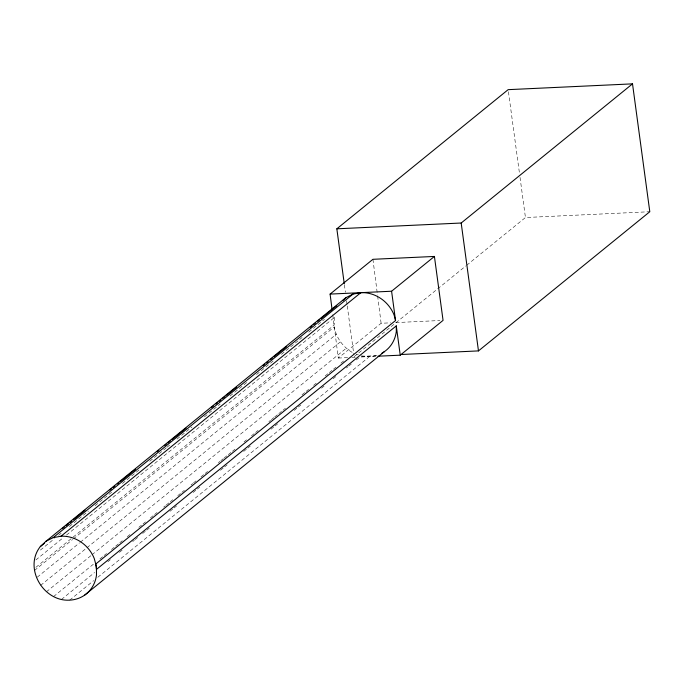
<?xml version="1.0" encoding="UTF-8"?>
<svg xmlns="http://www.w3.org/2000/svg" width="684" height="684" viewBox="0 0 684 684"><rect width="100%" height="100%" fill="white"/><g stroke="black" fill="none" stroke-linecap="round" stroke-linejoin="round"><path stroke-width="0.51" stroke-dasharray="3.42 2.56" d="M35.91 567.327L334.074 325.131L334.536 315.794M40.407 550.081L54.481 538.641M58.627 535.281L61.107 533.264M69.392 526.535L88.441 511.059M95.067 505.681L113.287 490.881M122.402 483.477L139.792 469.352M149.728 461.272L166.297 447.823M167.127 447.148L169.606 445.13M177.062 439.077L191.973 426.961M204.396 416.872L220.128 404.09M230.072 396.019L247.463 381.894M256.568 374.49L274.788 359.69M281.415 354.303L298.814 340.179M299.643 339.503L302.123 337.486M308.749 332.108L324.49 319.325M35.859 559.957L63.185 537.752M66.502 535.059L334.014 317.761M34.482 570.465L72.581 539.522M73.41 538.847L334.296 326.926C336.126 338.058 343.488 347.737 353.363 353.047M37.269 577.176L79.506 542.865M80.336 542.19L336.254 334.305M40.587 585.41L86.141 548.414M86.971 547.739L340.401 341.872M46.418 591.805L91.143 555.476M91.972 554.801L346.241 348.267M334.296 326.926L338.289 358.057L381.116 323.267L390.564 322.831M53.549 596.585L94.127 563.616M99.924 558.913L103.241 556.22M104.071 555.545L106.55 553.527M111.526 549.491L114.835 546.798M115.664 546.131L118.973 543.438M119.803 542.763L122.291 540.745M127.258 536.709L130.576 534.016M138.852 527.287L142.169 524.602M142.999 523.927L145.478 521.909M150.446 517.874L153.763 515.18M154.593 514.505L157.072 512.487M163.698 507.109L165.357 505.767M166.186 505.091L169.495 502.398M170.325 501.723L172.813 499.705M177.78 495.669L181.098 492.984M181.918 492.309L184.406 490.291M191.033 484.905L192.691 483.562M193.521 482.887L196 480.869M200.968 476.834L204.285 474.14M205.114 473.473L207.594 471.456M218.367 462.709L220.017 461.358M220.846 460.691L223.335 458.673M224.164 457.998L227.473 455.305M228.302 454.629L231.619 451.944M232.44 451.269L234.928 449.251M244.043 441.847L246.522 439.829M251.49 435.793L254.807 433.109M255.636 432.433L258.116 430.416M268.889 421.669L270.539 420.318M271.368 419.651L273.856 417.633M274.686 416.958L277.995 414.265M278.824 413.598L282.141 410.904M282.962 410.229L285.45 408.211M302.012 394.753L305.329 392.069M306.158 391.393L308.638 389.376M313.614 385.34L316.923 382.647M325.208 375.918L328.517 373.233M329.346 372.558L332.663 369.864M333.484 369.189L335.972 367.171M340.94 363.136L344.257 360.451M354.124 356.697L465.855 265.939M466.685 265.264L525.449 217.529L649.8 211.732M61.475 599.432L94.606 572.517M107.858 561.752L110.346 559.734M119.452 552.339L122.769 549.645M132.705 541.574L134.363 540.223M135.193 539.556L137.672 537.538M142.64 533.503L145.957 530.81M146.786 530.134L149.266 528.116M169.974 511.299L173.291 508.605M174.112 507.938L176.6 505.912M193.162 492.463L196.479 489.77M197.308 489.094L199.788 487.076M220.496 470.259L223.813 467.565M224.634 466.898L227.122 464.881M243.684 451.423L247.001 448.73M247.83 448.063L250.31 446.036M271.018 429.219L274.335 426.534M275.156 425.858L277.644 423.841M294.206 410.383L297.523 407.69M298.352 407.023L300.832 405.005M321.54 388.187L324.028 386.161M333.134 378.765L336.451 376.072M346.386 368.001L348.045 366.658M348.874 365.983L351.354 363.965M356.33 359.929L359.639 357.236M69.674 600.142L93.691 580.63M97.829 577.27L369.488 356.603A33.165 30.156 50.9 0 0 377.388 355.141M395.814 322.583L439.915 320.531M361.562 356.347L377.508 355.612M338.289 358.057L347.643 357.621M351.807 357.433L355.971 357.236M361.169 356.997L375.849 356.304M361.297 355.894L369.488 356.603M356.338 354.115L358.322 354.825M508.443 91.767L519.447 173.146M520.02 177.37L525.449 217.529M344.403 284.835L345.403 292.23M346.549 300.686L347.121 304.91M347.267 305.97L353.833 354.586M372.934 259.304L377.491 294.958M377.628 296.01L381.116 323.267M332.749 314.785L334.074 325.131"/><path stroke-width="1.03" d="M40.305 546.593C23.41 567.857 43.331 601.843 69.674 600.142A33.165 30.156 50.9 0 0 96.495 575.047L96.435 566.728L94.255 558.503A33.165 30.156 50.9 0 0 61.021 536.205L53.13 537.667L46.059 541.215L40.305 546.593L44.451 543.233M343 300.361L345.882 297.677L352.944 294.129L360.844 292.666A33.165 30.156 50.9 0 1 394.078 314.965L395.549 320.522L95.726 564.061L96.453 569.421L396.275 325.883L400.234 355.176L377.97 356.21M344.266 283.774L336.836 228.815L508.161 89.655L632.512 83.858L649.8 211.732L478.475 350.901L400.884 354.517M332.082 309.613L330.098 294.094L372.934 259.304L434.417 256.44L443.061 320.377L400.234 355.176M46.059 541.215L345.882 297.677M62.671 528.424L64.33 527.082M65.98 525.74L68.468 523.722M70.127 522.371L71.777 521.028M73.436 519.686L85.03 510.264M109.876 490.077L111.535 488.735M113.193 487.393L114.852 486.042M117.332 484.024L118.99 482.682M120.649 481.331L135.552 469.224M157.089 451.731L158.748 450.388M164.545 445.677L166.195 444.335M167.854 442.984L170.342 440.966M172 439.624L186.074 428.184M211.749 407.331L213.408 405.988M215.896 403.97L217.546 402.619M219.205 401.277L220.864 399.935M222.522 398.584L225.002 396.566M226.661 395.224L236.596 387.153M263.101 365.624L264.759 364.273M266.418 362.93L268.068 361.579M270.556 359.562L272.215 358.219M273.865 356.877L286.288 346.779M310.314 327.277L311.964 325.926M313.623 324.584L315.281 323.233M317.761 321.215L319.419 319.873M321.078 318.53L336.81 305.748M53.13 537.667L352.944 294.129M61.021 536.205L360.844 292.666M336.836 228.815L461.187 223.018L632.512 83.858M330.098 294.094L391.59 291.23L434.417 256.44M84.636 595.14L384.451 351.593M461.187 223.018L478.475 350.901M391.59 291.23L395.549 320.522M396.275 325.883L396.31 331.509A33.165 30.156 50.9 0 1 381.937 353.158"/></g></svg>
